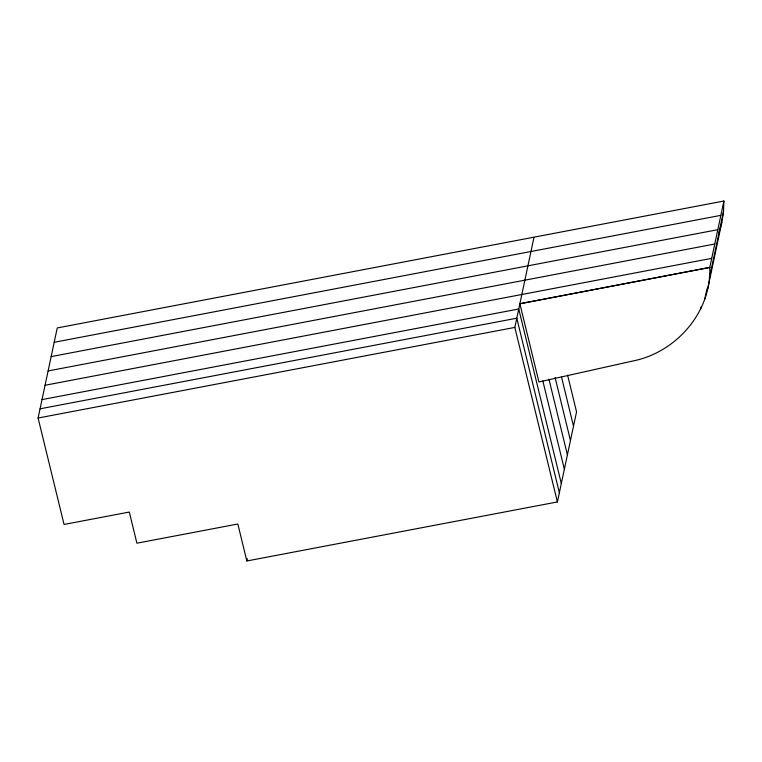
<?xml version="1.0" encoding="UTF-8"?>
<svg xmlns="http://www.w3.org/2000/svg" width="762" height="762" viewBox="0 0 762 762"><rect width="100%" height="100%" fill="white"/><g stroke="black" fill="none" stroke-linecap="round" stroke-linejoin="round"><path stroke-width="1.14" d="M519.865 303.752L709.784 267.433L519.865 303.752L538.944 381.962L633.203 360.931C676.256 352.292 711.451 312.068 709.784 267.433L723.9 201.025L57.245 327.946L38.1 418.024L64.056 524.456L129.311 512.054L136.903 543.192L237.83 524.008L246.84 560.975L557.403 501.948L576.548 411.871L567.604 375.18M707.717 288.722L721.833 222.314L723.5 211.741L723.9 201.025M246.84 560.975L247.336 558.679M557.403 501.948L514.836 327.412L533.981 237.334M700.707 308.934L701.192 306.638M704.812 299.028L707.003 288.722M709.384 278.149L723.5 211.741M718.928 232.62L721.833 222.314M54.197 342.281L720.852 215.351M51.159 356.606L717.804 229.686M48.111 370.942L714.766 244.011M45.063 385.267L711.718 258.347M42.015 399.602L518.751 308.991L561.318 483.527M40.062 408.813L516.798 318.202L559.365 492.738M38.1 418.024L514.836 327.412M561.48 376.895L573.51 426.206M555.079 377.466L570.462 440.531M548.954 379.19L567.414 454.866M542.83 380.905L564.366 469.192"/></g></svg>
